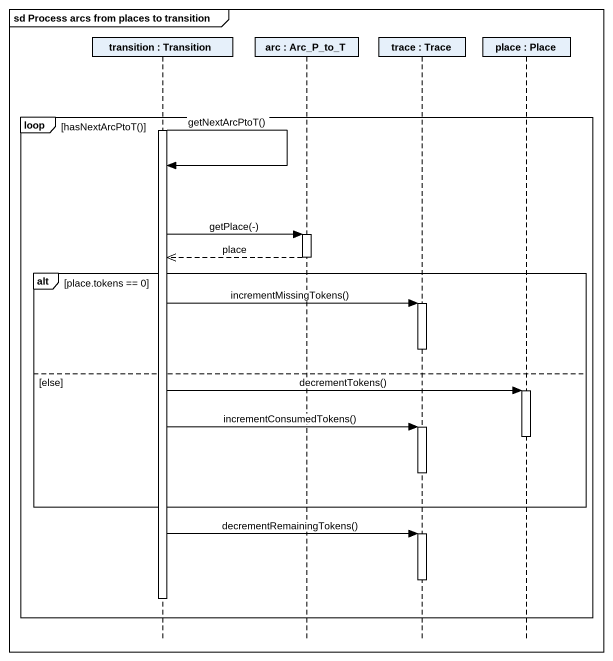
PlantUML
@startuml
mainframe sd Process arcs from places to transition
hide footbox
participant "transition : Transition" as transition
participant "arc : Arc_P_to_T" as arc
participant "trace : Trace" as trace
participant "place : Place" as place

loop hasNextArcPtoT()
  activate transition
  transition -> transition : getNextArcPtoT()
  transition -> arc : getPlace(-)
  activate arc
  arc -->> transition : place
  deactivate arc
  alt place.tokens == 0
    transition -> trace : incrementMissingTokens()
    activate trace
    deactivate trace
  else else
    transition -> place : decrementTokens()
    activate place
    transition -> trace : incrementConsumedTokens()
    activate trace
    deactivate place
    deactivate trace
  end
  transition -> trace : decrementRemainingTokens()
  activate trace
  deactivate trace
  deactivate transition
end
@enduml
